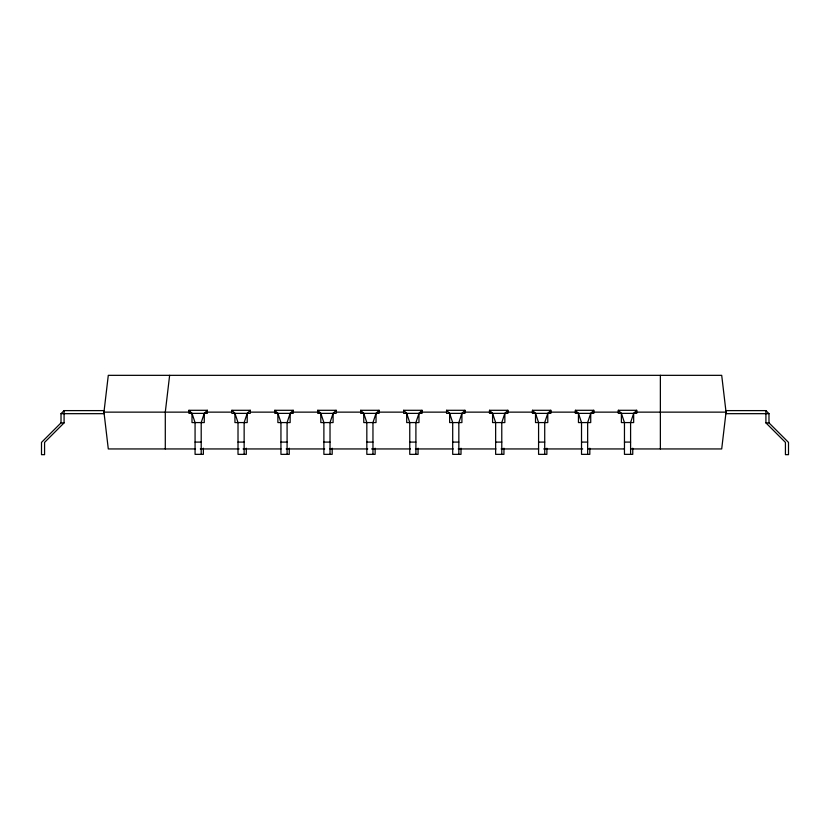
<?xml version="1.0" encoding="UTF-8"?>
<svg xmlns="http://www.w3.org/2000/svg" width="830" height="830" viewBox="0 0 830 830"><rect width="100%" height="100%" fill="white"/><g stroke="black" fill="none" stroke-linecap="round" stroke-linejoin="round"><path stroke-width="1.25" d="M195.527 448.947L108.294 448.947L103.958 412.137L108.294 375.336L721.706 375.336L726.043 412.137L721.706 448.947L630.561 448.947M169.631 375.336L165.294 412.137L165.294 448.947M207.334 410.3L188.939 410.3L188.939 413.371L207.334 413.371L207.334 410.3L204.273 413.371L201.202 422.574L201.202 454.352M250.276 410.3L231.871 410.3L231.871 413.371L250.276 413.371L250.276 410.3L247.216 413.371L244.145 422.574L244.145 454.352M293.218 410.3L274.813 410.3L274.813 413.371L293.218 413.371L293.218 410.3L290.147 413.371L287.087 422.574L287.087 454.352M336.15 410.3L317.755 410.3L317.755 413.371L336.15 413.371L336.15 410.3L333.089 413.371L330.018 422.574L330.018 454.352M379.092 410.3L360.687 410.3L360.687 413.371L379.092 413.371L379.092 410.3L376.032 413.371L372.961 422.574L372.961 454.352M422.034 410.3L403.629 410.3L403.629 413.371L422.034 413.371L422.034 410.3L418.963 413.371L415.903 422.574L415.903 454.352M464.966 410.3L446.571 410.3L446.571 413.371L464.966 413.371L464.966 410.3L461.905 413.371L458.834 422.574L458.834 454.352M507.908 410.3L489.503 410.3L489.503 413.371L507.908 413.371L507.908 410.3L504.848 413.371L501.777 422.574L501.777 454.352M550.85 410.3L532.445 410.3L532.445 413.371L550.85 413.371L550.85 410.3L547.779 413.371L544.719 422.574L544.719 454.352M593.792 410.3L575.387 410.3L575.387 413.371L593.792 413.371L593.792 410.3L590.721 413.371L587.65 422.574L587.65 454.352M636.724 410.3L618.319 410.3L618.319 413.371L636.724 413.371L636.724 410.3L633.663 413.371L630.592 422.574L630.592 454.352M61.015 413.672L64.086 410.611L103.958 410.611L103.958 413.672L61.015 413.672L61.015 422.875L41.5 442.39L41.5 454.664L44.571 454.664L44.571 442.39L64.086 422.875L64.086 410.611M765.914 410.611L726.043 410.611L726.043 413.672L768.985 413.672L768.985 422.875L788.5 442.39L788.5 454.664L785.429 454.664L785.429 442.39L765.914 422.875L765.914 410.611L768.985 413.672M103.958 412.137L189.925 412.137M206.774 412.137L231.394 412.137M250.836 412.137L275.456 412.137M292.305 412.137L318.222 412.137M336.368 412.137L360.988 412.137M379.134 412.137L403.764 412.137M420.603 412.137L446.53 412.137M464.676 412.137L490.592 412.137M507.441 412.137L533.358 412.137M550.207 412.137L576.124 412.137M592.973 412.137L618.889 412.137M635.739 412.137L726.043 412.137M61.015 422.875L64.086 422.875M765.914 422.875L768.985 422.875M195.071 442.089L201.202 442.089M238.013 442.089L244.145 442.089M280.945 442.089L287.087 442.089M323.887 442.089L330.018 442.089M366.829 442.089L372.961 442.089M409.761 442.089L415.903 442.089M452.703 442.089L458.834 442.089M495.645 442.089L501.777 442.089M538.577 442.089L544.719 442.089M581.519 442.089L587.65 442.089M624.461 442.089L630.592 442.089M200.289 448.947L239.165 448.947M243.055 448.947L280.986 448.947M286.163 448.947L324.706 448.947M329.884 448.947L367.742 448.947M371.622 448.947L410.466 448.947M415.425 448.947L453.201 448.947M458.191 448.947L495.925 448.947M501.102 448.947L538.649 448.947M543.723 448.947L582.681 448.947M587.785 448.947L624.108 448.947M618.319 410.3L621.39 413.371L624.461 422.574L624.461 454.352L632.761 454.352L632.761 448.221M575.387 410.3L578.448 413.371L581.519 422.574L581.519 454.352L589.819 454.352L589.819 448.221M532.445 410.3L535.516 413.371L538.577 422.574L538.577 454.352L546.887 454.352L546.887 448.221M489.503 410.3L492.574 413.371L495.645 422.574L495.645 454.352L503.945 454.352L503.945 448.221M446.571 410.3L449.632 413.371L452.703 422.574L452.703 454.352L461.003 454.352L461.003 448.221M403.629 410.3L406.7 413.371L409.761 422.574L409.761 454.352L418.071 454.352L418.071 448.221M360.687 410.3L363.758 413.371L366.829 422.574L366.829 454.352L375.129 454.352L375.129 448.221M317.755 410.3L320.816 413.371L323.887 422.574L323.887 454.352L332.187 454.352L332.187 448.221M274.813 410.3L277.884 413.371L280.945 422.574L280.945 454.352L289.255 454.352L289.255 448.221M231.871 410.3L234.942 413.371L238.013 422.574L238.013 454.352L246.313 454.352L246.313 448.221M188.939 410.3L192 413.371L195.071 422.574L195.071 454.352L203.371 454.352L203.371 448.221M660.369 375.336L660.369 448.947M633.663 413.371L633.663 422.574L621.39 422.574L621.39 413.371M590.721 413.371L590.721 422.574L578.448 422.574L578.448 413.371M547.779 413.371L547.779 422.574L535.516 422.574L535.516 413.371M504.848 413.371L504.848 422.574L492.574 422.574L492.574 413.371M461.905 413.371L461.905 422.574L449.632 422.574L449.632 413.371M418.963 413.371L418.963 422.574L406.7 422.574L406.7 413.371M376.032 413.371L376.032 422.574L363.758 422.574L363.758 413.371M333.089 413.371L333.089 422.574L320.816 422.574L320.816 413.371M290.147 413.371L290.147 422.574L277.884 422.574L277.884 413.371M247.216 413.371L247.216 422.574L234.942 422.574L234.942 413.371M204.273 413.371L204.273 422.574L192 422.574L192 413.371"/></g></svg>
